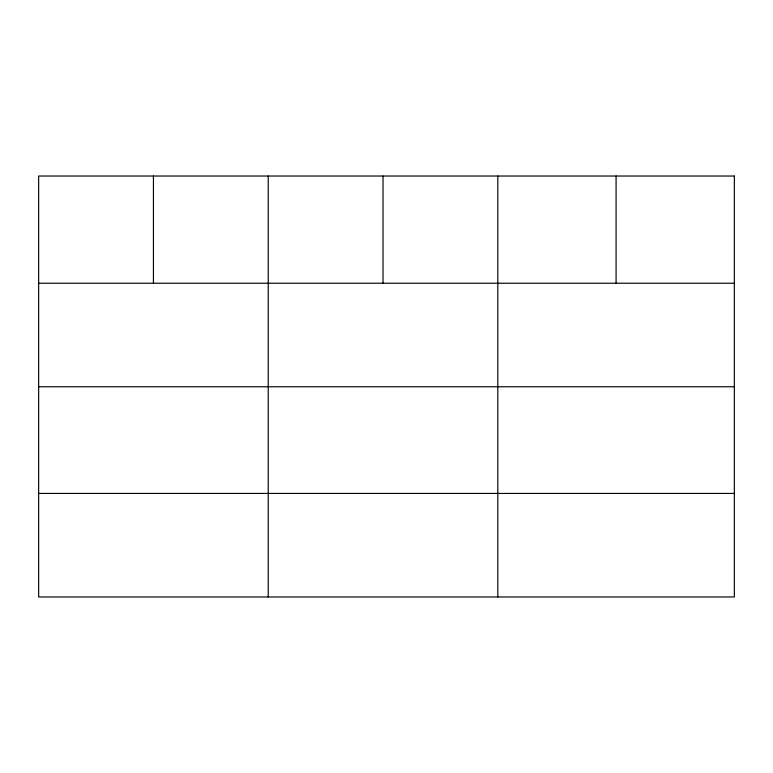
<?xml version="1.0" encoding="UTF-8"?>
<svg xmlns="http://www.w3.org/2000/svg" width="773" height="773" viewBox="0 0 773 773"><rect width="100%" height="100%" fill="white"/><g stroke="black" fill="none" stroke-linecap="round" stroke-linejoin="round"><path stroke-width="1.16" d="M38.65 283.227L734.35 283.227M38.65 386.761L734.35 386.761M38.65 493.435L734.35 493.435M616.081 176.031L616.081 283.227M497.812 176.031L497.812 596.969M383.022 176.031L383.022 283.227M268.231 176.031L268.231 596.969M153.441 176.031L153.441 283.227M734.35 176.031L38.65 176.031L38.65 596.969L734.35 596.969L734.35 176.031"/></g></svg>
